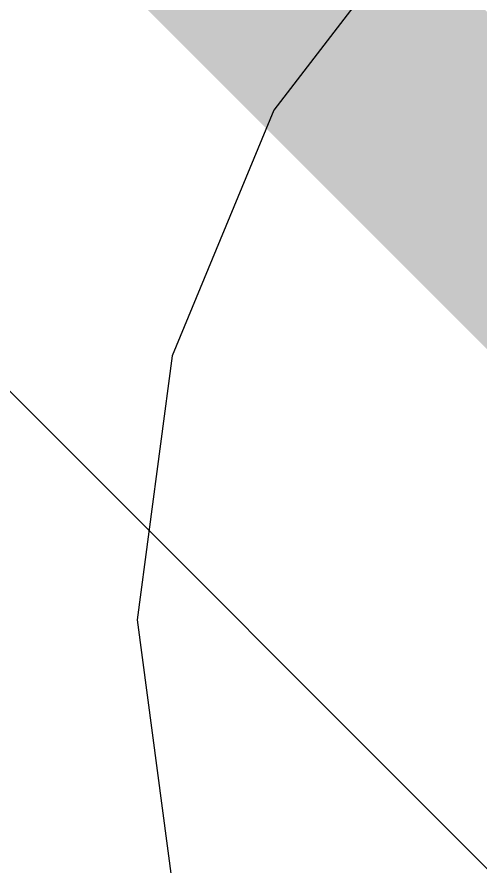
# Model space of a CAD drawing. Header units: inches. Extents: x -7 to 348, y -14 to 159.
# Drawn here: x 46.085 to 46.578, y 30.804 to 31.708 of the extents above; entities that cross this region are included whole.
import ezdxf

# ---------------------------------------------------------------- set-up
doc = ezdxf.new("R2010")
doc.units = ezdxf.units.IN
for name, color, linetype in [('Bottom Layer', 5, 'Continuous'), ('Dimension', 6, 'Continuous'), ('Fabrication', 76, 'Continuous'), ('Mechanical 4', 56, 'Continuous'), ('Top Layer', 1, 'Continuous'), ('Top Overlay', 2, 'Continuous')]:
    doc.layers.add(name, color=color, linetype=linetype)

msp = doc.modelspace()

# ---------------------------------------------------------------- linework, layer by layer
at = {"layer": 'Bottom Layer'}
for p, q in [((46.52261, 31.82217), (46.35884, 31.60875)), ((46.35884, 31.60875), (46.25044, 31.34706)), ((46.25044, 31.34706), (46.21347, 31.06623)), ((46.21347, 31.06623), (46.25044, 30.7854))]:
    msp.add_line(p, q, dxfattribs=at)
at = {"layer": 'Dimension', "const_width": 0.254}
for points in [[(58.31, 19.467, 1), (13.31, 19.467, 1)], [(54.56034, 19.46693, 1), (17.06033, 19.46693, 1)]]:
    msp.add_lwpolyline(points, format="xyb", close=True, dxfattribs=at)
at = {"layer": 'Fabrication', "const_width": 0.0127}
for points in [[(53.19355, 31.33267, -1.1671), (15.67509, 13.58703)], [(53.19355, 31.33267, -1.1671), (15.67509, 13.58703)], [(53.19355, 31.33267, -1.1671), (15.67509, 13.58703)], [(53.19355, 31.33267, -1.1671), (15.67509, 13.58703)], [(54.51115, 31.13829, -1.205705), (14.17745, 15.54998)], [(54.51115, 31.13829, -1.205705), (14.17745, 15.54998)]]:
    msp.add_lwpolyline(points, format="xyb", dxfattribs=at)
at = {"layer": 'Mechanical 4', "const_width": 0.0127}
for points in [[(50.81101, 19.54995, 1), (20.811, 19.54995, 1)], [(50.81101, 19.54995, 1), (20.811, 19.54995, 1)], [(50.81101, 19.54995, 1), (20.811, 19.54995, 1)], [(50.81101, 19.54995, 1), (20.811, 19.54995, 1)], [(50.8248, 19.53849, 1), (20.8248, 19.53849, 1)], [(50.8248, 19.53849, 1), (20.8248, 19.53849, 1)], [(50.8248, 19.53849, 1), (20.8248, 19.53849, 1)], [(50.8248, 19.53849, 1), (20.8248, 19.53849, 1)]]:
    msp.add_lwpolyline(points, format="xyb", close=True, dxfattribs=at)
at = {"layer": 'Top Layer'}
msp.add_line((45.61403, 31.77316), (47.96703, 29.42014), dxfattribs=at)
at = {"layer": 'Top Layer', "const_width": 2.032}
msp.add_lwpolyline([(23.95966, 38.67549, -0.53877), (58.06216, 22.88544)], format="xyb", dxfattribs=at)
at = {"layer": 'Top Layer', "const_width": 0.254}
msp.add_lwpolyline([(45.85458, 32.2651), (48.33328, 29.78639)], dxfattribs=at)
at = {"layer": 'Top Overlay', "const_width": 0.254}
msp.add_lwpolyline([(50.81035, 19.46693, 1), (20.81035, 19.46693, 1)], format="xyb", close=True, dxfattribs=at)

doc.saveas('drawing.dxf')
